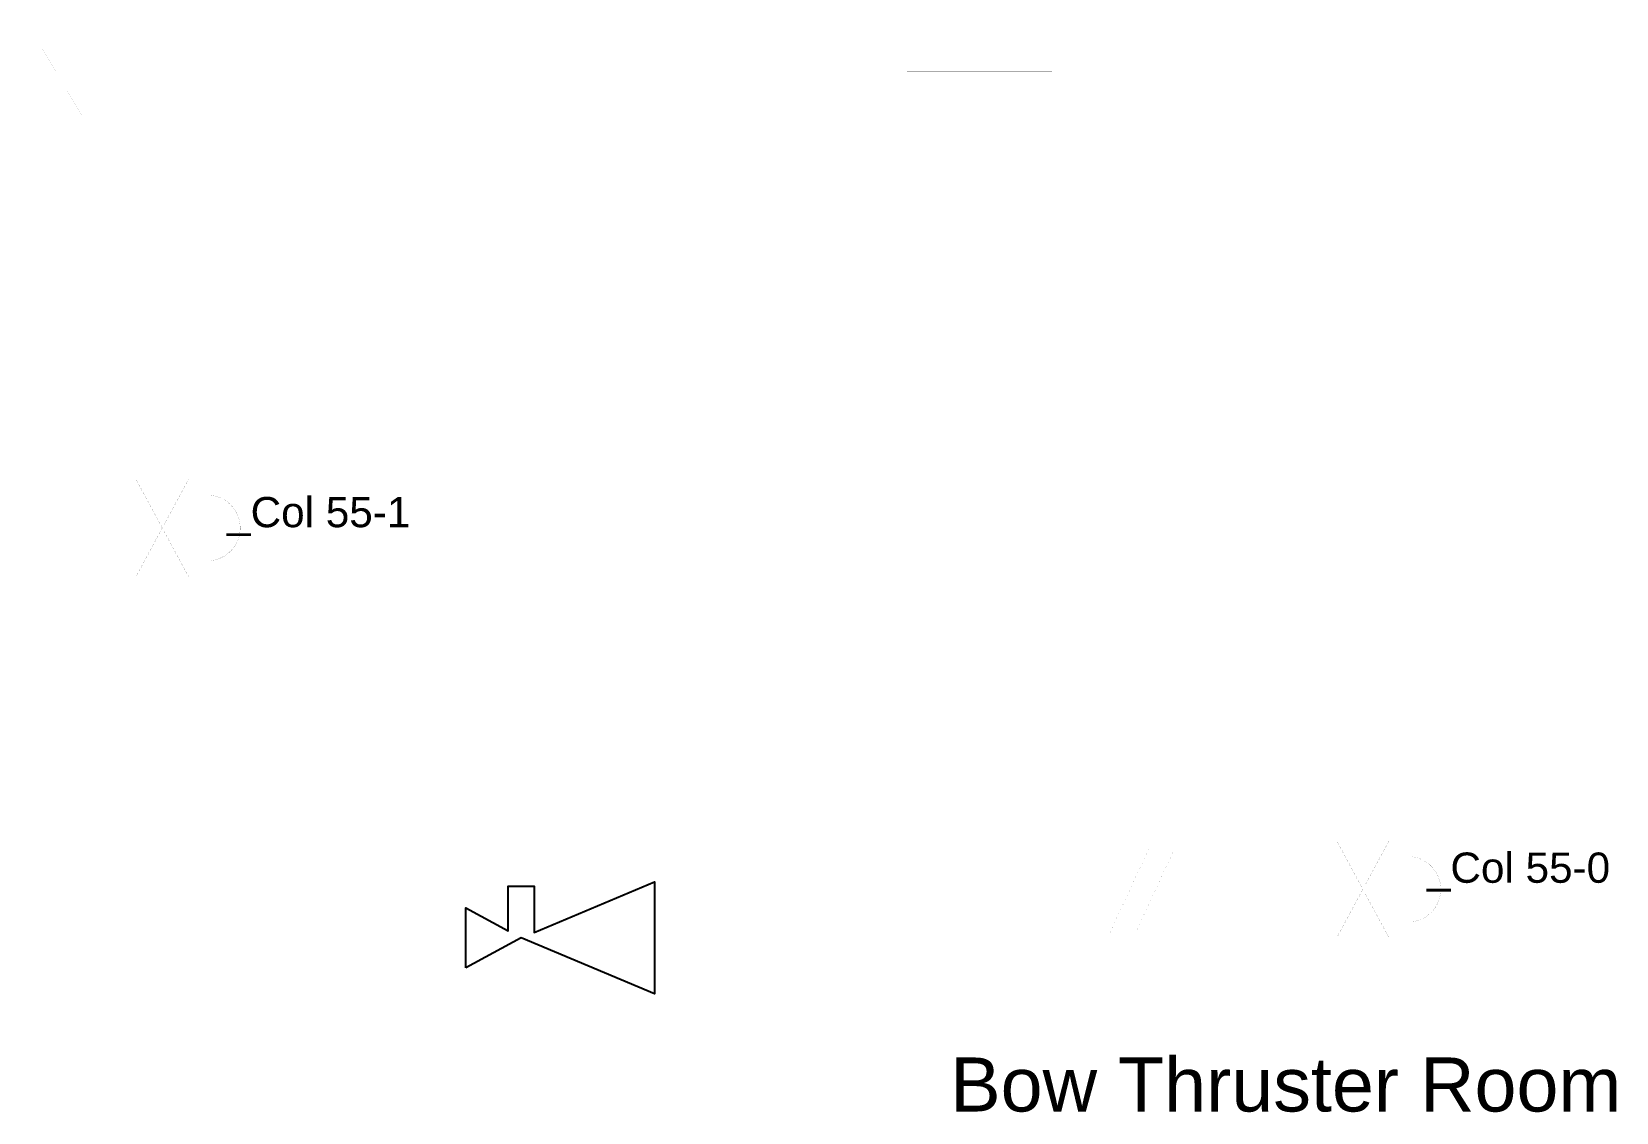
# Model space of a CAD drawing. Extents: x 141277 to 155943, y 120397 to 130399.
import ezdxf

# ---------------------------------------------------------------- set-up
doc = ezdxf.new("R2010")
doc.units = 0
doc.header["$MEASUREMENT"] = 0
doc.layers.add('Control object', color=201, linetype='CONTINUOUS')
doc.layers.add('Omriss tanker', color=201, linetype='CONTINUOUS')
doc.styles.add('ARIAL', font='ARIAL.TTF', dxfattribs={"height": 12})

msp = doc.modelspace()

# ---------------------------------------------------------------- linework, layer by layer
at = {"layer": 'Control object', "color": 7, "linetype": 'Continuous', "const_width": 0.3}
for points in [[(141278, 130398), (141798, 129529)], [(151616, 122835), (151254, 122054)], [(151854, 122835), (151491, 122054)]]:
    msp.add_lwpolyline(points, dxfattribs=at)
for points in [[(142486, 126255), (142486, 130033), (142486, 126255)], [(142486, 125355), (142486, 122011), (145294, 122011), (142486, 122011), (142486, 125355)]]:
    msp.add_lwpolyline(points, close=True, dxfattribs=at)
at = {"layer": 'Control object', "color": 7, "linetype": 'Continuous'}
for points in [[(142503, 125836, 0.84, 0.84, 0), (142941, 125836, 0.84, 0.84, 0), (142941, 126106, 0.84, 0.84, -0.884677), (142941, 125504, 0.84, 0.84, 0), (142941, 125773, 0.84, 0.84, 0), (142503, 125773, 0.84, 0.84, 0), (142729, 125355, 0, 0, 0), (142243, 125355, 0.84, 0.84, 0), (142486, 125805, 0.84, 0.84, 0), (142243, 126255, 0, 0, 0), (142729, 126255, 0.84, 0.84, 0)], [(153614, 122492, 0.84, 0.84, 0), (154052, 122492, 0.84, 0.84, 0), (154052, 122762, 0.84, 0.84, -0.884677), (154052, 122160, 0.84, 0.84, 0), (154052, 122429, 0.84, 0.84, 0), (153614, 122429, 0.84, 0.84, 0), (153840, 122011, 0, 0, 0), (153355, 122011, 0.84, 0.84, 0), (153597, 122461, 0.84, 0.84, 0), (153355, 122910, 0, 0, 0), (153840, 122910, 0.84, 0.84, 0)]]:
    msp.add_lwpolyline(points, format="xyseb", close=True, dxfattribs=at)
msp.add_lwpolyline([(145294, 121734), (145294, 122289), (145688, 122076), (145688, 122491), (145928, 122491), (145928, 122062), (147042, 122529), (147042, 121494), (145808, 122011)], close=True, dxfattribs=at)
at = {"layer": 'Omriss tanker', "linetype": 'Continuous', "const_width": 0.3}
for points in [[(151443, 122461), (150719, 122461), (150719, 130033), (141495, 130035), (150719, 130033), (150719, 122461), (151443, 122461)], [(153597, 122461), (151680, 122461)]]:
    msp.add_lwpolyline(points, close=True, dxfattribs=at)

# ---------------------------------------------------------------- texts
at = {"layer": 'Control object', "color": 7, "linetype": 'Continuous', "style": 'ARIAL'}
for s, p in [('_Col 55-1', (143086, 125812)), ('_Col 55-0', (154190, 122521))]:
    msp.add_text(s, height=280, dxfattribs=at).set_placement(p)
at = {"layer": 'Control object', "color": 7, "linetype": 'Continuous', "insert": (149779, 120904), "char_height": 500, "width": 8402.78, "attachment_point": 1, "style": 'ARIAL'}
msp.add_mtext('Bow Thruster Room', dxfattribs=at)

doc.saveas('drawing.dxf')
